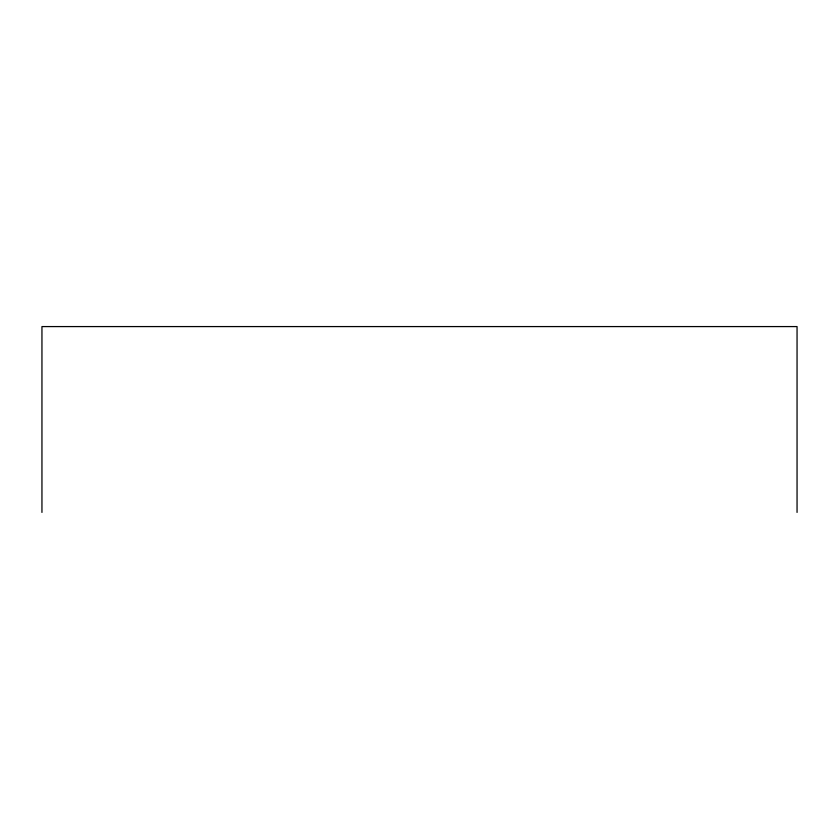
<?xml version="1.0" encoding="UTF-8"?>
<svg xmlns="http://www.w3.org/2000/svg" width="839" height="839" viewBox="0 0 839 839"><rect width="100%" height="100%" fill="white"/><g stroke="black" fill="none" stroke-linecap="round" stroke-linejoin="round"><path stroke-width="1.26" d="M797.05 512.419L797.05 326.581L41.95 326.581L41.95 512.419"/></g></svg>
